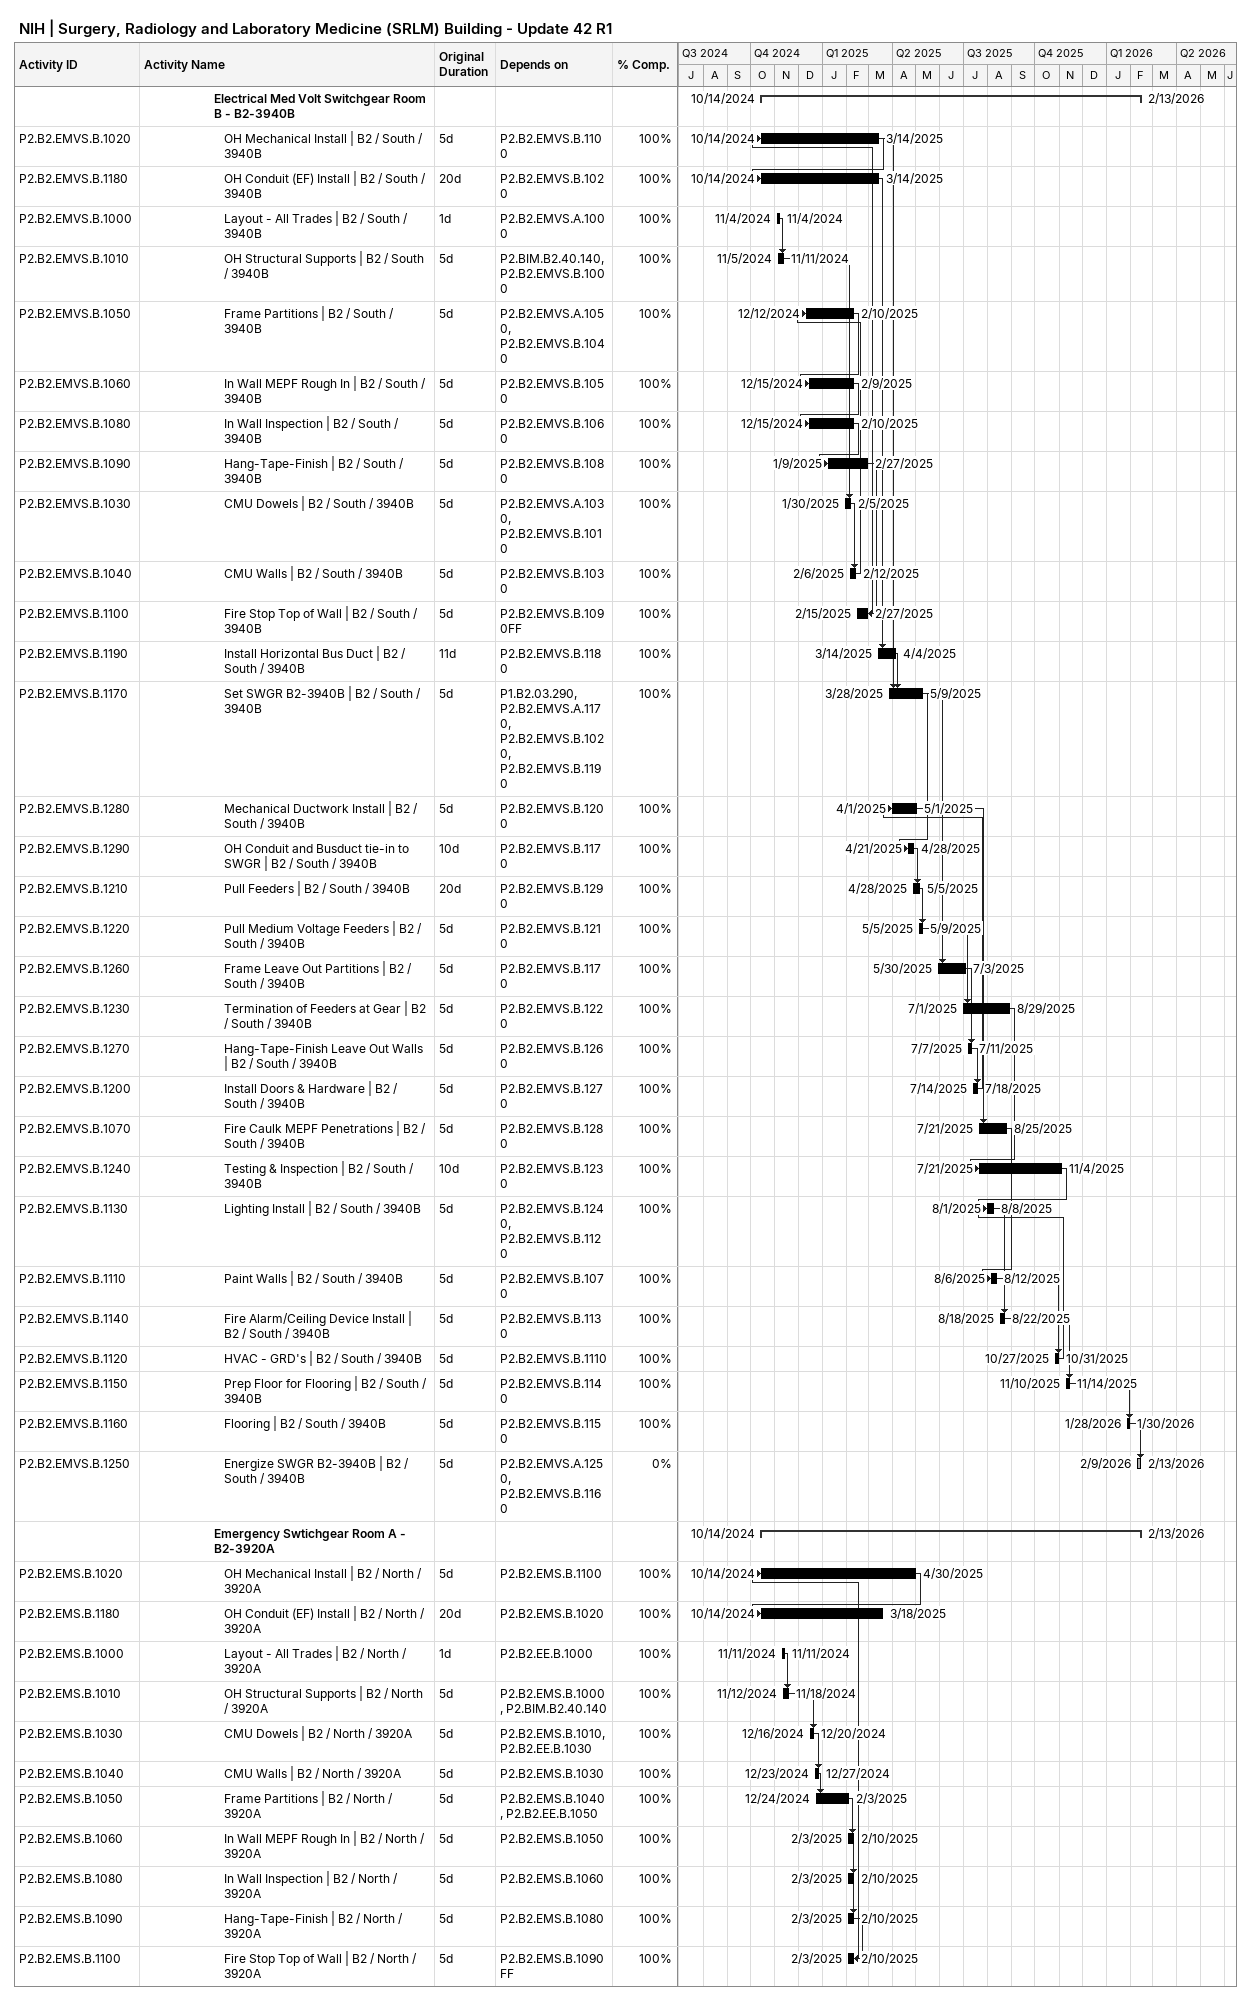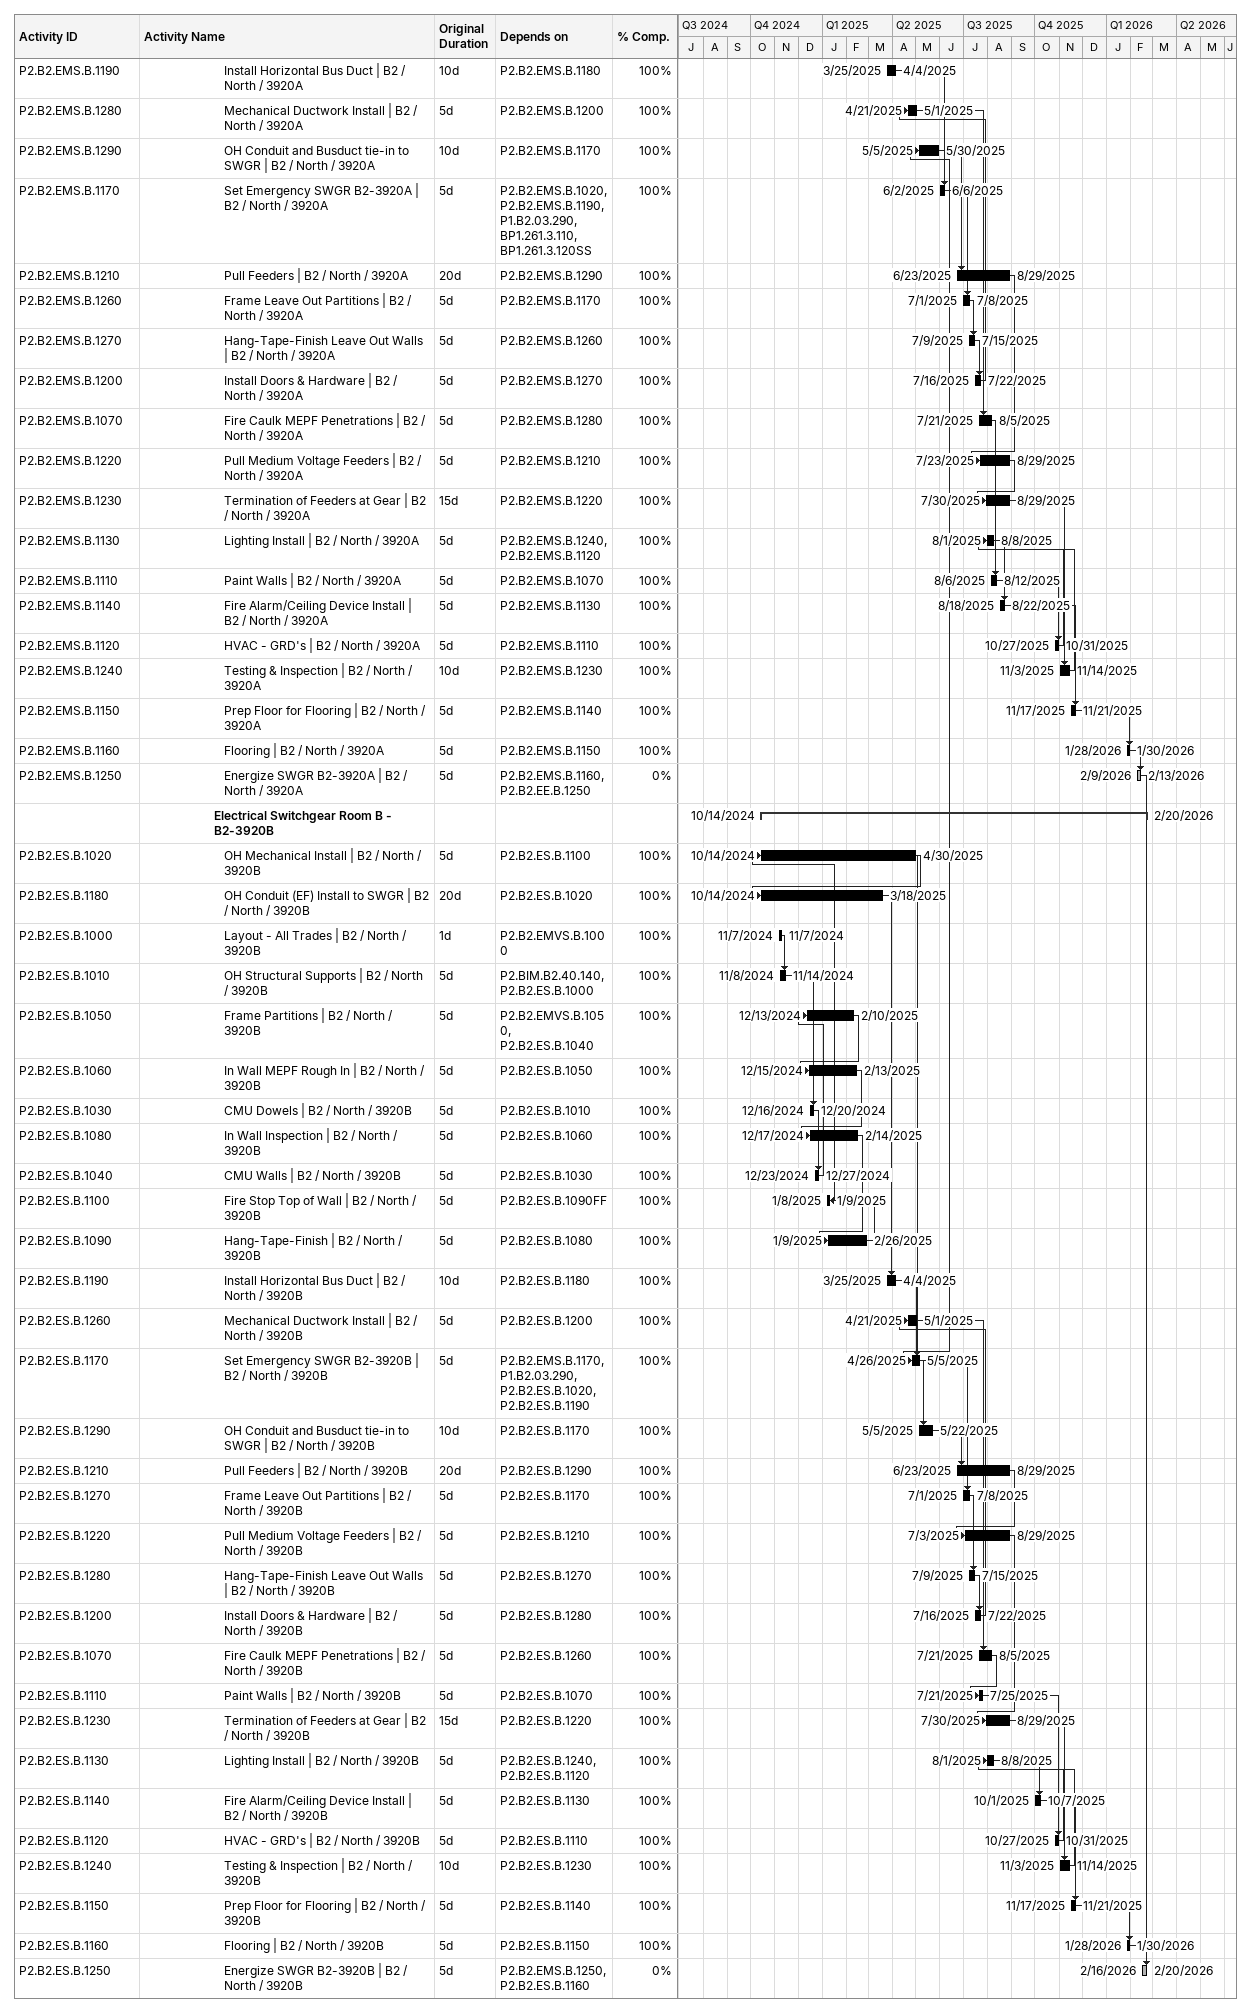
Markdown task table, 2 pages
NIH | Surgery, Radiology and Laboratory Medicine (SRLM) Building - Update 42 R1

| ID | Level | Task | Original duration | Start | Finish | Predecessors | % complete |
|---|---|---|---|---|---|---|---|
|  | 8 | **Electrical Med Volt Switchgear Room B - B2-3940B** |  | 2024-10-14 | 2026-02-13 |  |  |
| P2.B2.EMVS.B.1020 | 9 | OH Mechanical Install \| B2 / South / 3940B | 5d | 2024-10-14 | 2025-03-14 | P2.B2.EMVS.B.1100 | 100 |
| P2.B2.EMVS.B.1180 | 9 | OH Conduit (EF) Install \| B2 / South / 3940B | 20d | 2024-10-14 | 2025-03-14 | P2.B2.EMVS.B.1020 | 100 |
| P2.B2.EMVS.B.1000 | 9 | Layout - All Trades \| B2 / South / 3940B | 1d | 2024-11-04 | 2024-11-04 | P2.B2.EMVS.A.1000 | 100 |
| P2.B2.EMVS.B.1010 | 9 | OH Structural Supports \| B2 / South / 3940B | 5d | 2024-11-05 | 2024-11-11 | P2.BIM.B2.40.140, P2.B2.EMVS.B.1000 | 100 |
| P2.B2.EMVS.B.1050 | 9 | Frame Partitions \| B2 / South / 3940B | 5d | 2024-12-12 | 2025-02-10 | P2.B2.EMVS.A.1050, P2.B2.EMVS.B.1040 | 100 |
| P2.B2.EMVS.B.1060 | 9 | In Wall MEPF Rough In \| B2 / South / 3940B | 5d | 2024-12-15 | 2025-02-09 | P2.B2.EMVS.B.1050 | 100 |
| P2.B2.EMVS.B.1080 | 9 | In Wall Inspection \| B2 / South / 3940B | 5d | 2024-12-15 | 2025-02-10 | P2.B2.EMVS.B.1060 | 100 |
| P2.B2.EMVS.B.1090 | 9 | Hang-Tape-Finish \| B2 / South / 3940B | 5d | 2025-01-09 | 2025-02-27 | P2.B2.EMVS.B.1080 | 100 |
| P2.B2.EMVS.B.1030 | 9 | CMU Dowels \| B2 / South / 3940B | 5d | 2025-01-30 | 2025-02-05 | P2.B2.EMVS.A.1030, P2.B2.EMVS.B.1010 | 100 |
| P2.B2.EMVS.B.1040 | 9 | CMU Walls \| B2 / South / 3940B | 5d | 2025-02-06 | 2025-02-12 | P2.B2.EMVS.B.1030 | 100 |
| P2.B2.EMVS.B.1100 | 9 | Fire Stop Top of Wall \| B2 / South / 3940B | 5d | 2025-02-15 | 2025-02-27 | P2.B2.EMVS.B.1090FF | 100 |
| P2.B2.EMVS.B.1190 | 9 | Install Horizontal Bus Duct \| B2 / South / 3940B | 11d | 2025-03-14 | 2025-04-04 | P2.B2.EMVS.B.1180 | 100 |
| P2.B2.EMVS.B.1170 | 9 | Set SWGR B2-3940B \| B2 / South / 3940B | 5d | 2025-03-28 | 2025-05-09 | P1.B2.03.290, P2.B2.EMVS.A.1170, P2.B2.EMVS.B.1020, P2.B2.EMVS.B.1190 | 100 |
| P2.B2.EMVS.B.1280 | 9 | Mechanical Ductwork Install \| B2 / South / 3940B | 5d | 2025-04-01 | 2025-05-01 | P2.B2.EMVS.B.1200 | 100 |
| P2.B2.EMVS.B.1290 | 9 | OH Conduit and Busduct tie-in to SWGR \| B2 / South / 3940B | 10d | 2025-04-21 | 2025-04-28 | P2.B2.EMVS.B.1170 | 100 |
| P2.B2.EMVS.B.1210 | 9 | Pull Feeders \| B2 / South / 3940B | 20d | 2025-04-28 | 2025-05-05 | P2.B2.EMVS.B.1290 | 100 |
| P2.B2.EMVS.B.1220 | 9 | Pull Medium Voltage Feeders \| B2 / South / 3940B | 5d | 2025-05-05 | 2025-05-09 | P2.B2.EMVS.B.1210 | 100 |
| P2.B2.EMVS.B.1260 | 9 | Frame Leave Out Partitions \| B2 / South / 3940B | 5d | 2025-05-30 | 2025-07-03 | P2.B2.EMVS.B.1170 | 100 |
| P2.B2.EMVS.B.1230 | 9 | Termination of Feeders at Gear \| B2 / South / 3940B | 5d | 2025-07-01 | 2025-08-29 | P2.B2.EMVS.B.1220 | 100 |
| P2.B2.EMVS.B.1270 | 9 | Hang-Tape-Finish Leave Out Walls \| B2 / South / 3940B | 5d | 2025-07-07 | 2025-07-11 | P2.B2.EMVS.B.1260 | 100 |
| P2.B2.EMVS.B.1200 | 9 | Install Doors & Hardware \| B2 / South / 3940B | 5d | 2025-07-14 | 2025-07-18 | P2.B2.EMVS.B.1270 | 100 |
| P2.B2.EMVS.B.1070 | 9 | Fire Caulk MEPF Penetrations \| B2 / South / 3940B | 5d | 2025-07-21 | 2025-08-25 | P2.B2.EMVS.B.1280 | 100 |
| P2.B2.EMVS.B.1240 | 9 | Testing & Inspection \| B2 / South / 3940B | 10d | 2025-07-21 | 2025-11-04 | P2.B2.EMVS.B.1230 | 100 |
| P2.B2.EMVS.B.1130 | 9 | Lighting Install \| B2 / South / 3940B | 5d | 2025-08-01 | 2025-08-08 | P2.B2.EMVS.B.1240, P2.B2.EMVS.B.1120 | 100 |
| P2.B2.EMVS.B.1110 | 9 | Paint Walls \| B2 / South / 3940B | 5d | 2025-08-06 | 2025-08-12 | P2.B2.EMVS.B.1070 | 100 |
| P2.B2.EMVS.B.1140 | 9 | Fire Alarm/Ceiling Device Install \| B2 / South / 3940B | 5d | 2025-08-18 | 2025-08-22 | P2.B2.EMVS.B.1130 | 100 |
| P2.B2.EMVS.B.1120 | 9 | HVAC - GRD's \| B2 / South / 3940B | 5d | 2025-10-27 | 2025-10-31 | P2.B2.EMVS.B.1110 | 100 |
| P2.B2.EMVS.B.1150 | 9 | Prep Floor for Flooring \| B2 / South / 3940B | 5d | 2025-11-10 | 2025-11-14 | P2.B2.EMVS.B.1140 | 100 |
| P2.B2.EMVS.B.1160 | 9 | Flooring \| B2 / South / 3940B | 5d | 2026-01-28 | 2026-01-30 | P2.B2.EMVS.B.1150 | 100 |
| P2.B2.EMVS.B.1250 | 9 | Energize SWGR B2-3940B \| B2 / South / 3940B | 5d | 2026-02-09 | 2026-02-13 | P2.B2.EMVS.A.1250, P2.B2.EMVS.B.1160 | 0 |
|  | 8 | **Emergency Swtichgear Room A - B2-3920A** |  | 2024-10-14 | 2026-02-13 |  |  |
| P2.B2.EMS.B.1020 | 9 | OH Mechanical Install \| B2 / North / 3920A | 5d | 2024-10-14 | 2025-04-30 | P2.B2.EMS.B.1100 | 100 |
| P2.B2.EMS.B.1180 | 9 | OH Conduit (EF) Install \| B2 / North / 3920A | 20d | 2024-10-14 | 2025-03-18 | P2.B2.EMS.B.1020 | 100 |
| P2.B2.EMS.B.1000 | 9 | Layout - All Trades \| B2 / North / 3920A | 1d | 2024-11-11 | 2024-11-11 | P2.B2.EE.B.1000 | 100 |
| P2.B2.EMS.B.1010 | 9 | OH Structural Supports \| B2 / North / 3920A | 5d | 2024-11-12 | 2024-11-18 | P2.B2.EMS.B.1000, P2.BIM.B2.40.140 | 100 |
| P2.B2.EMS.B.1030 | 9 | CMU Dowels \| B2 / North / 3920A | 5d | 2024-12-16 | 2024-12-20 | P2.B2.EMS.B.1010, P2.B2.EE.B.1030 | 100 |
| P2.B2.EMS.B.1040 | 9 | CMU Walls \| B2 / North / 3920A | 5d | 2024-12-23 | 2024-12-27 | P2.B2.EMS.B.1030 | 100 |
| P2.B2.EMS.B.1050 | 9 | Frame Partitions \| B2 / North / 3920A | 5d | 2024-12-24 | 2025-02-03 | P2.B2.EMS.B.1040, P2.B2.EE.B.1050 | 100 |
| P2.B2.EMS.B.1060 | 9 | In Wall MEPF Rough In \| B2 / North / 3920A | 5d | 2025-02-03 | 2025-02-10 | P2.B2.EMS.B.1050 | 100 |
| P2.B2.EMS.B.1080 | 9 | In Wall Inspection \| B2 / North / 3920A | 5d | 2025-02-03 | 2025-02-10 | P2.B2.EMS.B.1060 | 100 |
| P2.B2.EMS.B.1090 | 9 | Hang-Tape-Finish \| B2 / North / 3920A | 5d | 2025-02-03 | 2025-02-10 | P2.B2.EMS.B.1080 | 100 |
| P2.B2.EMS.B.1100 | 9 | Fire Stop Top of Wall \| B2 / North / 3920A | 5d | 2025-02-03 | 2025-02-10 | P2.B2.EMS.B.1090FF | 100 |
| P2.B2.EMS.B.1190 | 9 | Install Horizontal Bus Duct \| B2 / North / 3920A | 10d | 2025-03-25 | 2025-04-04 | P2.B2.EMS.B.1180 | 100 |
| P2.B2.EMS.B.1280 | 9 | Mechanical Ductwork Install \| B2 / North / 3920A | 5d | 2025-04-21 | 2025-05-01 | P2.B2.EMS.B.1200 | 100 |
| P2.B2.EMS.B.1290 | 9 | OH Conduit and Busduct tie-in to SWGR \| B2 / North / 3920A | 10d | 2025-05-05 | 2025-05-30 | P2.B2.EMS.B.1170 | 100 |
| P2.B2.EMS.B.1170 | 9 | Set Emergency SWGR B2-3920A \| B2 / North / 3920A | 5d | 2025-06-02 | 2025-06-06 | P2.B2.EMS.B.1020, P2.B2.EMS.B.1190, P1.B2.03.290, BP1.261.3.110, BP1.261.3.120SS | 100 |
| P2.B2.EMS.B.1210 | 9 | Pull Feeders \| B2 / North / 3920A | 20d | 2025-06-23 | 2025-08-29 | P2.B2.EMS.B.1290 | 100 |
| P2.B2.EMS.B.1260 | 9 | Frame Leave Out Partitions \| B2 / North / 3920A | 5d | 2025-07-01 | 2025-07-08 | P2.B2.EMS.B.1170 | 100 |
| P2.B2.EMS.B.1270 | 9 | Hang-Tape-Finish Leave Out Walls \| B2 / North / 3920A | 5d | 2025-07-09 | 2025-07-15 | P2.B2.EMS.B.1260 | 100 |
| P2.B2.EMS.B.1200 | 9 | Install Doors & Hardware \| B2 / North / 3920A | 5d | 2025-07-16 | 2025-07-22 | P2.B2.EMS.B.1270 | 100 |
| P2.B2.EMS.B.1070 | 9 | Fire Caulk MEPF Penetrations \| B2 / North / 3920A | 5d | 2025-07-21 | 2025-08-05 | P2.B2.EMS.B.1280 | 100 |
| P2.B2.EMS.B.1220 | 9 | Pull Medium Voltage Feeders \| B2 / North / 3920A | 5d | 2025-07-23 | 2025-08-29 | P2.B2.EMS.B.1210 | 100 |
| P2.B2.EMS.B.1230 | 9 | Termination of Feeders at Gear \| B2 / North / 3920A | 15d | 2025-07-30 | 2025-08-29 | P2.B2.EMS.B.1220 | 100 |
| P2.B2.EMS.B.1130 | 9 | Lighting Install \| B2 / North / 3920A | 5d | 2025-08-01 | 2025-08-08 | P2.B2.EMS.B.1240, P2.B2.EMS.B.1120 | 100 |
| P2.B2.EMS.B.1110 | 9 | Paint Walls \| B2 / North / 3920A | 5d | 2025-08-06 | 2025-08-12 | P2.B2.EMS.B.1070 | 100 |
| P2.B2.EMS.B.1140 | 9 | Fire Alarm/Ceiling Device Install \| B2 / North / 3920A | 5d | 2025-08-18 | 2025-08-22 | P2.B2.EMS.B.1130 | 100 |
| P2.B2.EMS.B.1120 | 9 | HVAC - GRD's \| B2 / North / 3920A | 5d | 2025-10-27 | 2025-10-31 | P2.B2.EMS.B.1110 | 100 |
| P2.B2.EMS.B.1240 | 9 | Testing & Inspection \| B2 / North / 3920A | 10d | 2025-11-03 | 2025-11-14 | P2.B2.EMS.B.1230 | 100 |
| P2.B2.EMS.B.1150 | 9 | Prep Floor for Flooring \| B2 / North / 3920A | 5d | 2025-11-17 | 2025-11-21 | P2.B2.EMS.B.1140 | 100 |
| P2.B2.EMS.B.1160 | 9 | Flooring \| B2 / North / 3920A | 5d | 2026-01-28 | 2026-01-30 | P2.B2.EMS.B.1150 | 100 |
| P2.B2.EMS.B.1250 | 9 | Energize SWGR B2-3920A \| B2 / North / 3920A | 5d | 2026-02-09 | 2026-02-13 | P2.B2.EMS.B.1160, P2.B2.EE.B.1250 | 0 |
|  | 8 | **Electrical Switchgear Room B - B2-3920B** |  | 2024-10-14 | 2026-02-20 |  |  |
| P2.B2.ES.B.1020 | 9 | OH Mechanical Install \| B2 / North / 3920B | 5d | 2024-10-14 | 2025-04-30 | P2.B2.ES.B.1100 | 100 |
| P2.B2.ES.B.1180 | 9 | OH Conduit (EF) Install to SWGR \| B2 / North / 3920B | 20d | 2024-10-14 | 2025-03-18 | P2.B2.ES.B.1020 | 100 |
| P2.B2.ES.B.1000 | 9 | Layout - All Trades \| B2 / North / 3920B | 1d | 2024-11-07 | 2024-11-07 | P2.B2.EMVS.B.1000 | 100 |
| P2.B2.ES.B.1010 | 9 | OH Structural Supports \| B2 / North / 3920B | 5d | 2024-11-08 | 2024-11-14 | P2.BIM.B2.40.140, P2.B2.ES.B.1000 | 100 |
| P2.B2.ES.B.1050 | 9 | Frame Partitions \| B2 / North / 3920B | 5d | 2024-12-13 | 2025-02-10 | P2.B2.EMVS.B.1050, P2.B2.ES.B.1040 | 100 |
| P2.B2.ES.B.1060 | 9 | In Wall MEPF Rough In \| B2 / North / 3920B | 5d | 2024-12-15 | 2025-02-13 | P2.B2.ES.B.1050 | 100 |
| P2.B2.ES.B.1030 | 9 | CMU Dowels \| B2 / North / 3920B | 5d | 2024-12-16 | 2024-12-20 | P2.B2.ES.B.1010 | 100 |
| P2.B2.ES.B.1080 | 9 | In Wall Inspection \| B2 / North / 3920B | 5d | 2024-12-17 | 2025-02-14 | P2.B2.ES.B.1060 | 100 |
| P2.B2.ES.B.1040 | 9 | CMU Walls \| B2 / North / 3920B | 5d | 2024-12-23 | 2024-12-27 | P2.B2.ES.B.1030 | 100 |
| P2.B2.ES.B.1100 | 9 | Fire Stop Top of Wall \| B2 / North / 3920B | 5d | 2025-01-08 | 2025-01-09 | P2.B2.ES.B.1090FF | 100 |
| P2.B2.ES.B.1090 | 9 | Hang-Tape-Finish \| B2 / North / 3920B | 5d | 2025-01-09 | 2025-02-26 | P2.B2.ES.B.1080 | 100 |
| P2.B2.ES.B.1190 | 9 | Install Horizontal Bus Duct \| B2 / North / 3920B | 10d | 2025-03-25 | 2025-04-04 | P2.B2.ES.B.1180 | 100 |
| P2.B2.ES.B.1260 | 9 | Mechanical Ductwork Install \| B2 / North / 3920B | 5d | 2025-04-21 | 2025-05-01 | P2.B2.ES.B.1200 | 100 |
| P2.B2.ES.B.1170 | 9 | Set Emergency SWGR B2-3920B \| B2 / North / 3920B | 5d | 2025-04-26 | 2025-05-05 | P2.B2.EMS.B.1170, P1.B2.03.290, P2.B2.ES.B.1020, P2.B2.ES.B.1190 | 100 |
| P2.B2.ES.B.1290 | 9 | OH Conduit and Busduct tie-in to SWGR \| B2 / North / 3920B | 10d | 2025-05-05 | 2025-05-22 | P2.B2.ES.B.1170 | 100 |
| P2.B2.ES.B.1210 | 9 | Pull Feeders \| B2 / North / 3920B | 20d | 2025-06-23 | 2025-08-29 | P2.B2.ES.B.1290 | 100 |
| P2.B2.ES.B.1270 | 9 | Frame Leave Out Partitions \| B2 / North / 3920B | 5d | 2025-07-01 | 2025-07-08 | P2.B2.ES.B.1170 | 100 |
| P2.B2.ES.B.1220 | 9 | Pull Medium Voltage Feeders \| B2 / North / 3920B | 5d | 2025-07-03 | 2025-08-29 | P2.B2.ES.B.1210 | 100 |
| P2.B2.ES.B.1280 | 9 | Hang-Tape-Finish Leave Out Walls \| B2 / North / 3920B | 5d | 2025-07-09 | 2025-07-15 | P2.B2.ES.B.1270 | 100 |
| P2.B2.ES.B.1200 | 9 | Install Doors & Hardware \| B2 / North / 3920B | 5d | 2025-07-16 | 2025-07-22 | P2.B2.ES.B.1280 | 100 |
| P2.B2.ES.B.1070 | 9 | Fire Caulk MEPF Penetrations \| B2 / North / 3920B | 5d | 2025-07-21 | 2025-08-05 | P2.B2.ES.B.1260 | 100 |
| P2.B2.ES.B.1110 | 9 | Paint Walls \| B2 / North / 3920B | 5d | 2025-07-21 | 2025-07-25 | P2.B2.ES.B.1070 | 100 |
| P2.B2.ES.B.1230 | 9 | Termination of Feeders at Gear \| B2 / North / 3920B | 15d | 2025-07-30 | 2025-08-29 | P2.B2.ES.B.1220 | 100 |
| P2.B2.ES.B.1130 | 9 | Lighting Install \| B2 / North / 3920B | 5d | 2025-08-01 | 2025-08-08 | P2.B2.ES.B.1240, P2.B2.ES.B.1120 | 100 |
| P2.B2.ES.B.1140 | 9 | Fire Alarm/Ceiling Device Install \| B2 / North / 3920B | 5d | 2025-10-01 | 2025-10-07 | P2.B2.ES.B.1130 | 100 |
| P2.B2.ES.B.1120 | 9 | HVAC - GRD's \| B2 / North / 3920B | 5d | 2025-10-27 | 2025-10-31 | P2.B2.ES.B.1110 | 100 |
| P2.B2.ES.B.1240 | 9 | Testing & Inspection \| B2 / North / 3920B | 10d | 2025-11-03 | 2025-11-14 | P2.B2.ES.B.1230 | 100 |
| P2.B2.ES.B.1150 | 9 | Prep Floor for Flooring \| B2 / North / 3920B | 5d | 2025-11-17 | 2025-11-21 | P2.B2.ES.B.1140 | 100 |
| P2.B2.ES.B.1160 | 9 | Flooring \| B2 / North / 3920B | 5d | 2026-01-28 | 2026-01-30 | P2.B2.ES.B.1150 | 100 |
| P2.B2.ES.B.1250 | 9 | Energize SWGR B2-3920B \| B2 / North / 3920B | 5d | 2026-02-16 | 2026-02-20 | P2.B2.EMS.B.1250, P2.B2.ES.B.1160 | 0 |
